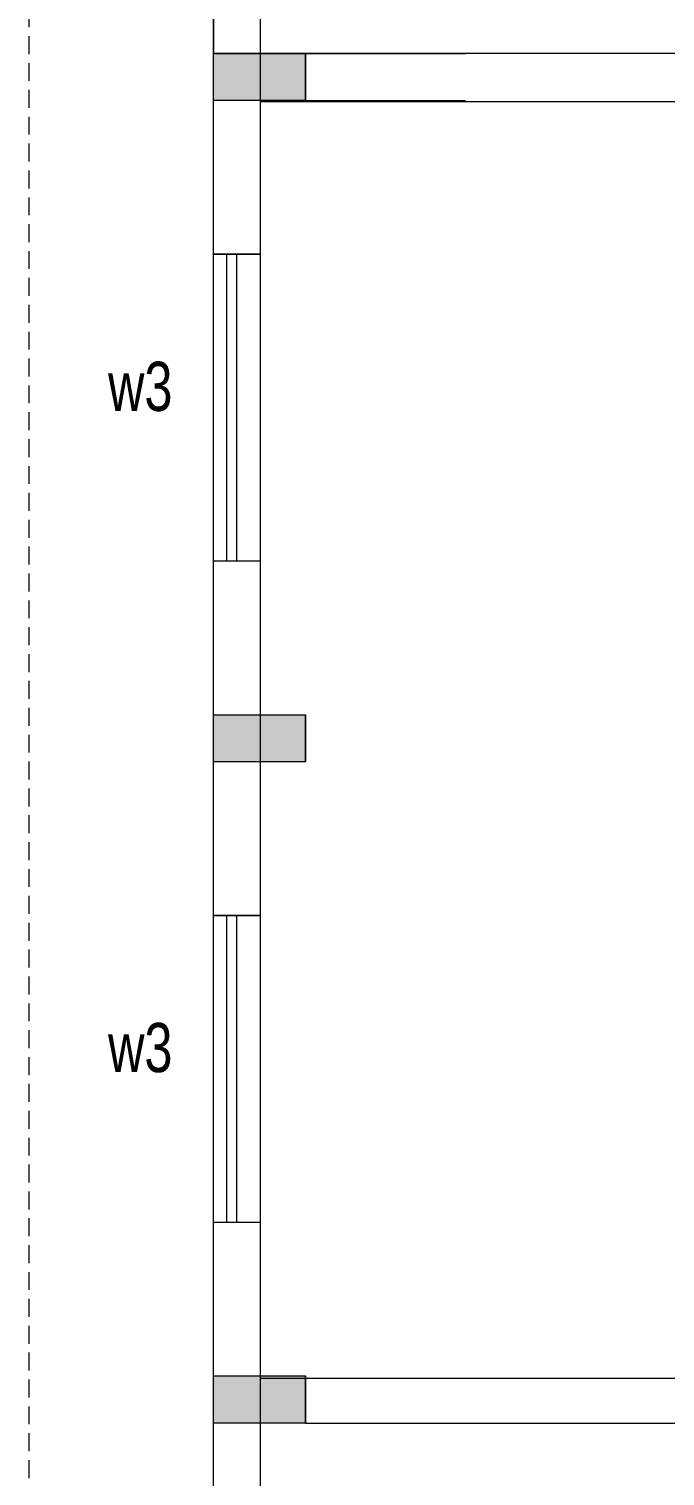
# Model space of a CAD drawing. Header units: metres. Extents: x 191982 to 427160, y -8904 to 80370.
# Drawn here: x 404708 to 407812, y 35173 to 42242 of the extents above; entities that cross this region are included whole.
import ezdxf

# ---------------------------------------------------------------- set-up
doc = ezdxf.new("R2010")
doc.units = ezdxf.units.M
doc.header["$LTSCALE"] = 700
doc.header["$MEASUREMENT"] = 0
doc.linetypes.add('HIDDEN2', pattern=[0.1875, 0.125, -0.0625])
for name, color, linetype, lineweight in [('MAIN GATE', 7, 'Continuous', 9), ('NEW PLANS', 7, 'Continuous', 9), ('PLAN', 7, 'Continuous', 9)]:
    doc.layers.add(name, color=color, linetype=linetype, lineweight=lineweight)
doc.styles.get("Standard").update_dxf_attribs({"font": 'swisscl.ttf'})

msp = doc.modelspace()

# ---------------------------------------------------------------- hatches: boundary and pattern name
at = {"layer": 'NEW PLANS'}
for points in [[(405837.772, 42121.692), (405837.772, 41891.692), (405607.772, 41891.692), (405607.772, 42121.692)], [(405837.772, 42121.692), (405837.772, 41891.692), (405607.772, 41891.692), (405607.772, 42121.692)], [(405837.772, 42121.692), (405837.772, 41891.692), (405607.772, 41891.692), (405607.772, 42121.692)], [(405837.772, 42121.692), (405837.772, 41891.692), (405607.772, 41891.692), (405607.772, 42121.692)], [(405837.772, 42121.692), (406057.772, 42121.692), (406057.772, 41891.692), (405837.772, 41891.692)], [(405837.772, 42121.692), (406057.772, 42121.692), (406057.772, 41891.692), (405837.772, 41891.692)], [(405837.772, 42121.692), (406057.772, 42121.692), (406057.772, 41891.692), (405837.772, 41891.692)], [(405837.772, 42121.692), (406057.772, 42121.692), (406057.772, 41891.692), (405837.772, 41891.692)], [(405837.772, 38891.692), (405837.772, 38661.692), (405607.772, 38661.692), (405607.772, 38891.692)], [(405837.772, 38891.692), (405837.772, 38661.692), (405607.772, 38661.692), (405607.772, 38891.692)], [(405837.772, 38891.692), (405837.772, 38661.692), (405607.772, 38661.692), (405607.772, 38891.692)], [(405837.772, 38891.692), (405837.772, 38661.692), (405607.772, 38661.692), (405607.772, 38891.692)], [(405837.772, 38891.692), (406057.772, 38891.692), (406057.772, 38661.692), (405837.772, 38661.692)], [(405837.772, 38891.692), (406057.772, 38891.692), (406057.772, 38661.692), (405837.772, 38661.692)], [(405837.772, 38891.692), (406057.772, 38891.692), (406057.772, 38661.692), (405837.772, 38661.692)], [(405837.772, 38891.692), (406057.772, 38891.692), (406057.772, 38661.692), (405837.772, 38661.692)], [(405837.772, 35661.692), (405837.772, 35431.692), (405607.772, 35431.692), (405607.772, 35661.692)], [(405837.772, 35661.692), (405837.772, 35431.692), (405607.772, 35431.692), (405607.772, 35661.692)], [(405837.772, 35661.692), (406057.772, 35661.692), (406057.772, 35431.692), (405837.772, 35431.692)], [(405837.772, 35661.692), (406057.772, 35661.692), (406057.772, 35431.692), (405837.772, 35431.692)]]:
    msp.add_hatch(color=256, dxfattribs=at).paths.add_polyline_path(points)

# ---------------------------------------------------------------- linework, layer by layer
at = {"layer": 'MAIN GATE'}
msp.add_line((406057.772, 35431.692), (412102.497, 35431.692), dxfattribs=at)
at = {"layer": 'NEW PLANS'}
for p, q in [((405837.772, 38661.692), (405837.772, 51811.692)), ((405837.772, 41001.692), (405837.772, 47031.692)), ((405837.772, 41001.692), (405837.772, 47031.692)), ((405607.772, 38661.692), (405607.772, 45351.692)), ((405607.772, 38661.692), (405607.772, 45351.692)), ((405607.772, 38661.692), (405607.772, 45351.692)), ((405607.772, 38661.692), (405607.772, 45351.692)), ((406057.772, 42121.692), (405607.772, 42121.692)), ((406057.772, 42121.692), (405607.772, 42121.692)), ((406057.772, 42121.692), (405607.772, 42121.692)), ((406057.772, 42121.692), (405607.772, 42121.692)), ((406057.772, 42121.692), (405607.772, 42121.692)), ((406057.772, 42121.692), (405607.772, 42121.692)), ((406057.772, 42121.692), (405607.772, 42121.692)), ((406057.772, 42121.692), (405607.772, 42121.692)), ((406057.772, 42121.692), (405607.772, 42121.692)), ((406057.772, 42121.692), (405607.772, 42121.692)), ((405837.772, 40401.692), (405837.772, 42121.692)), ((405837.772, 40401.692), (405837.772, 42121.692)), ((411837.772, 42121.692), (405837.772, 42121.692)), ((406057.772, 41891.692), (406057.772, 42121.692)), ((406057.772, 41891.692), (406057.772, 42121.692)), ((406057.772, 41891.692), (406057.772, 42121.692)), ((406057.772, 41891.692), (406057.772, 42121.692)), ((406057.772, 42121.692), (406837.772, 42121.692)), ((406057.772, 41891.692), (405607.772, 41891.692)), ((406057.772, 41891.692), (405607.772, 41891.692)), ((406057.772, 41891.692), (405607.772, 41891.692)), ((406057.772, 41891.692), (405607.772, 41891.692)), ((406057.772, 41891.692), (405607.772, 41891.692)), ((406057.772, 41891.692), (405607.772, 41891.692)), ((406057.772, 41891.692), (405607.772, 41891.692)), ((406057.772, 41891.692), (405607.772, 41891.692)), ((405837.772, 38661.692), (405837.772, 41888.216)), ((405837.772, 41888.216), (412067.772, 41888.216)), ((405607.772, 39641.692), (405607.772, 41141.692)), ((405722.772, 41141.692), (405607.772, 41141.692)), ((405607.772, 41141.692), (405837.772, 41141.692)), ((405607.772, 39641.692), (405607.772, 41141.692)), ((405837.772, 41141.692), (405607.772, 41141.692)), ((405672.772, 39641.692), (405672.772, 41141.692)), ((405672.772, 39641.692), (405672.772, 41141.692)), ((405722.772, 39641.692), (405722.772, 41141.692)), ((405722.772, 39641.692), (405722.772, 41141.692)), ((405837.772, 39641.692), (405837.772, 41141.692)), ((405837.772, 39641.692), (405837.772, 41141.692)), ((405837.772, 39641.692), (405837.772, 41141.692)), ((405837.772, 38661.692), (405837.772, 40281.692)), ((405837.772, 38661.692), (405837.772, 40281.692)), ((405607.772, 22511.692), (405607.772, 39891.692)), ((405607.772, 35431.692), (405607.772, 39891.692)), ((405607.772, 35431.692), (405607.772, 39891.692)), ((405837.772, 22511.692), (405837.772, 39891.692)), ((405837.772, 38661.692), (405837.772, 39781.692)), ((405837.772, 39641.692), (405607.772, 39641.692)), ((405837.772, 39641.692), (405607.772, 39641.692)), ((406057.772, 38661.692), (406057.772, 38891.692)), ((406057.772, 38661.692), (406057.772, 38891.692)), ((406057.772, 38661.692), (406057.772, 38891.692)), ((406057.772, 38661.692), (406057.772, 38891.692)), ((406057.772, 38661.692), (405607.772, 38661.692)), ((406057.772, 38661.692), (405607.772, 38661.692)), ((406057.772, 38661.692), (405607.772, 38661.692)), ((406057.772, 38661.692), (405607.772, 38661.692)), ((405607.772, 35661.692), (405607.772, 38661.692)), ((406057.772, 38661.692), (405607.772, 38661.692)), ((406057.772, 38661.692), (405607.772, 38661.692)), ((406057.772, 38661.692), (405607.772, 38661.692)), ((406057.772, 38661.692), (405607.772, 38661.692)), ((405607.772, 35661.692), (405607.772, 38661.692)), ((405837.772, 37276.692), (405837.772, 38661.692)), ((405837.772, 35650.937), (405837.772, 38661.692)), ((405607.772, 36411.692), (405607.772, 37911.692)), ((405722.772, 37911.692), (405607.772, 37911.692)), ((405607.772, 37911.692), (405837.772, 37911.692)), ((405607.772, 36411.692), (405607.772, 37911.692)), ((405837.772, 37911.692), (405607.772, 37911.692)), ((405672.772, 36411.692), (405672.772, 37911.692)), ((405672.772, 36411.692), (405672.772, 37911.692)), ((405722.772, 36411.692), (405722.772, 37911.692)), ((405722.772, 36411.692), (405722.772, 37911.692)), ((405837.772, 36411.692), (405837.772, 37911.692)), ((405837.772, 36411.692), (405837.772, 37911.692)), ((405837.772, 36411.692), (405837.772, 37911.692)), ((405837.772, 35661.692), (405837.772, 37046.692)), ((405837.772, 32431.692), (405837.772, 37046.692)), ((405837.772, 36411.692), (405607.772, 36411.692)), ((405837.772, 36411.692), (405607.772, 36411.692)), ((405837.772, 35650.937), (412067.772, 35650.937)), ((406057.772, 35431.692), (406057.772, 35661.692)), ((406057.772, 35661.692), (406057.772, 35431.692)), ((406057.772, 35431.692), (406057.772, 35661.692)), ((406057.772, 35661.692), (406057.772, 35431.692))]:
    msp.add_line(p, q, dxfattribs=at)
at = {"layer": 'NEW PLANS', "linetype": 'HIDDEN2'}
msp.add_line((404707.772, 50081.692), (404707.772, 23986.692), dxfattribs=at)
at = {"layer": 'NEW PLANS'}
msp.add_lwpolyline([(405607.772, 45351.692), (405607.772, 42121.692)], dxfattribs=at)
for points in [[(405607.772, 41891.692), (405607.772, 42121.692), (406057.772, 42121.692), (406057.772, 41891.692)], [(405607.772, 41891.692), (405607.772, 42121.692), (406057.772, 42121.692), (406057.772, 41891.692)], [(405607.772, 41891.692), (405607.772, 42121.692), (406057.772, 42121.692), (406057.772, 41891.692)], [(405607.772, 41891.692), (405607.772, 42121.692), (406057.772, 42121.692), (406057.772, 41891.692)], [(405607.772, 38661.692), (405607.772, 38891.692), (406057.772, 38891.692), (406057.772, 38661.692)], [(405607.772, 38661.692), (405607.772, 38891.692), (406057.772, 38891.692), (406057.772, 38661.692)], [(405607.772, 38661.692), (405607.772, 38891.692), (406057.772, 38891.692), (406057.772, 38661.692)], [(405607.772, 38661.692), (405607.772, 38891.692), (406057.772, 38891.692), (406057.772, 38661.692)], [(405607.772, 35431.692), (405607.772, 35661.692), (406057.772, 35661.692), (406057.772, 35431.692)], [(405607.772, 35431.692), (405607.772, 35661.692), (406057.772, 35661.692), (406057.772, 35431.692)]]:
    msp.add_lwpolyline(points, close=True, dxfattribs=at)
at = {"layer": 'PLAN'}
msp.add_line((406057.772, 41891.692), (406837.772, 41891.692), dxfattribs=at)

# ---------------------------------------------------------------- texts
at = {"layer": 'NEW PLANS'}
for p in [(405093.812, 40375.94), (405093.812, 37145.94)]:
    msp.add_text('w3', height=240, dxfattribs=at).set_placement(p)

doc.saveas('drawing.dxf')
